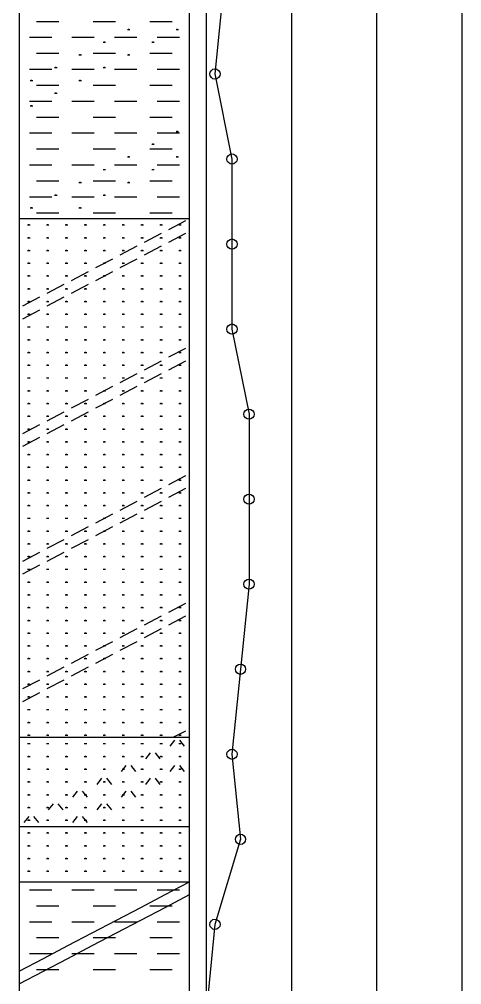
# Model space of a CAD drawing. Extents: x -39050 to 40050, y -28401 to 28401.
# Drawn here: x 28799 to 30879, y 6183 to 10724 of the extents above; entities that cross this region are included whole.
import ezdxf

# ---------------------------------------------------------------- set-up
doc = ezdxf.new("R2010")
doc.units = 0
doc.header["$LTSCALE"] = 0.2
doc.header["$MEASUREMENT"] = 0
doc.layers.add('LAYER0052', color=7, linetype='Continuous')

msp = doc.modelspace()

# ---------------------------------------------------------------- linework, layer by layer
at = {"layer": 'LAYER0052', "color": 4, "linetype": 'Continuous'}
for p, q in [((28799.4, 14986.4), (28799.4, -1585.6)), ((29599.4, -1585.6), (29599.4, 14986.4)), ((29679.4, -1585.6), (29679.4, 14986.4))]:
    msp.add_line(p, q, dxfattribs=at)
at = {"layer": 'LAYER0052', "color": 2, "linetype": 'Continuous'}
for p, q in [((30079.4, 14986.4), (30079.4, -1585.6)), ((30479.4, 14986.4), (30479.4, -1585.6)), ((30879.4, 14986.4), (30879.4, -1585.6))]:
    msp.add_line(p, q, dxfattribs=at)
at = {"layer": 'LAYER0052', "color": 6, "linetype": 'Continuous'}
for p, q in [((29759.4, 10866.4), (29719.4, 10466.4)), ((29719.4, 10466.4), (29799.4, 10066.4)), ((29799.4, 10066.4), (29799.4, 9666.4)), ((29799.4, 9666.4), (29799.4, 9266.4)), ((29799.4, 9266.4), (29879.4, 8866.4)), ((29879.4, 8866.4), (29879.4, 8466.4)), ((29879.4, 8466.4), (29879.4, 8066.4)), ((29879.4, 8066.4), (29839.4, 7666.4)), ((29839.4, 7666.4), (29799.4, 7266.4)), ((29799.4, 7266.4), (29839.4, 6866.4)), ((29839.4, 6866.4), (29719.4, 6466.4)), ((29719.4, 6466.4), (29679.4, 6066.4))]:
    msp.add_line(p, q, dxfattribs=at)
at = {"layer": 'LAYER0052', "color": 7, "linetype": 'Continuous'}
for p, q in [((28880.3, 10713.9), (28985.3, 10713.9)), ((29146.9, 10713.9), (29251.9, 10713.9)), ((29307.7, 10676.4), (29319.7, 10676.4)), ((29313.7, 10673.4), (29313.7, 10679.4)), ((29413.6, 10713.9), (29518.6, 10713.9)), ((29536.3, 10676.4), (29548.3, 10676.4)), ((29542.3, 10673.4), (29542.3, 10679.4)), ((28846.9, 10638.9), (28951.9, 10638.9)), ((29046.9, 10638.9), (29151.9, 10638.9)), ((29246.9, 10638.9), (29351.9, 10638.9)), ((29446.9, 10638.9), (29551.9, 10638.9)), ((29193.4, 10616.4), (29205.4, 10616.4)), ((29199.4, 10613.4), (29199.4, 10619.4)), ((29422, 10616.4), (29434, 10616.4)), ((29428, 10613.4), (29428, 10619.4)), ((28880.3, 10563.9), (28985.3, 10563.9)), ((29079.1, 10556.4), (29091.1, 10556.4)), ((29085.1, 10553.4), (29085.1, 10559.4)), ((29146.9, 10563.9), (29251.9, 10563.9)), ((29307.7, 10556.4), (29319.7, 10556.4)), ((29313.7, 10553.4), (29313.7, 10559.4)), ((29413.6, 10563.9), (29518.6, 10563.9)), ((28964.8, 10496.4), (28976.8, 10496.4)), ((28970.8, 10493.4), (28970.8, 10499.4)), ((29193.4, 10496.4), (29205.4, 10496.4)), ((29199.4, 10493.4), (29199.4, 10499.4)), ((28846.9, 10488.9), (28951.9, 10488.9)), ((29046.9, 10488.9), (29151.9, 10488.9)), ((29246.9, 10488.9), (29351.9, 10488.9)), ((29446.9, 10488.9), (29551.9, 10488.9)), ((28850.6, 10436.4), (28862.6, 10436.4)), ((28856.6, 10433.4), (28856.6, 10439.4)), ((28880.3, 10413.9), (28985.3, 10413.9)), ((29079.1, 10436.4), (29091.1, 10436.4)), ((29085.1, 10433.4), (29085.1, 10439.4)), ((29146.9, 10413.9), (29251.9, 10413.9)), ((29413.6, 10413.9), (29518.6, 10413.9)), ((28964.8, 10376.4), (28976.8, 10376.4)), ((28970.8, 10373.4), (28970.8, 10379.4)), ((28846.9, 10338.9), (28951.9, 10338.9)), ((28850.6, 10316.4), (28862.6, 10316.4)), ((28856.6, 10313.4), (28856.6, 10319.4)), ((29046.9, 10338.9), (29151.9, 10338.9)), ((29246.9, 10338.9), (29351.9, 10338.9)), ((29446.9, 10338.9), (29551.9, 10338.9)), ((28880.3, 10263.9), (28985.3, 10263.9)), ((29146.9, 10263.9), (29251.9, 10263.9)), ((29413.6, 10263.9), (29518.6, 10263.9)), ((28846.9, 10188.9), (28951.9, 10188.9)), ((29046.9, 10188.9), (29151.9, 10188.9)), ((29246.9, 10188.9), (29351.9, 10188.9)), ((29446.9, 10188.9), (29551.9, 10188.9)), ((29536.3, 10196.4), (29548.3, 10196.4)), ((29542.3, 10193.4), (29542.3, 10199.4)), ((29422, 10136.4), (29434, 10136.4)), ((29428, 10133.4), (29428, 10139.4)), ((28880.3, 10113.9), (28985.3, 10113.9)), ((29146.9, 10113.9), (29251.9, 10113.9)), ((29413.6, 10113.9), (29518.6, 10113.9)), ((28846.9, 10038.9), (28951.9, 10038.9)), ((29046.9, 10038.9), (29151.9, 10038.9)), ((29246.9, 10038.9), (29351.9, 10038.9)), ((29307.7, 10076.4), (29319.7, 10076.4)), ((29313.7, 10073.4), (29313.7, 10079.4)), ((29446.9, 10038.9), (29551.9, 10038.9)), ((29536.3, 10076.4), (29548.3, 10076.4)), ((29542.3, 10073.4), (29542.3, 10079.4)), ((29193.4, 10016.4), (29205.4, 10016.4)), ((29199.4, 10013.4), (29199.4, 10019.4)), ((29422, 10016.4), (29434, 10016.4)), ((29428, 10013.4), (29428, 10019.4)), ((28880.3, 9963.9), (28985.3, 9963.9)), ((29079.1, 9956.4), (29091.1, 9956.4)), ((29085.1, 9953.4), (29085.1, 9959.4)), ((29146.9, 9963.9), (29251.9, 9963.9)), ((29307.7, 9956.4), (29319.7, 9956.4)), ((29313.7, 9953.4), (29313.7, 9959.4)), ((29413.6, 9963.9), (29518.6, 9963.9)), ((28846.9, 9888.9), (28951.9, 9888.9)), ((28964.8, 9896.4), (28976.8, 9896.4)), ((28970.8, 9893.4), (28970.8, 9899.4)), ((29046.9, 9888.9), (29151.9, 9888.9)), ((29193.4, 9896.4), (29205.4, 9896.4)), ((29199.4, 9893.4), (29199.4, 9899.4)), ((29246.9, 9888.9), (29351.9, 9888.9)), ((29446.9, 9888.9), (29551.9, 9888.9)), ((28850.6, 9836.4), (28862.6, 9836.4)), ((28856.6, 9833.4), (28856.6, 9839.4)), ((28880.3, 9813.9), (28985.3, 9813.9)), ((29079.1, 9836.4), (29091.1, 9836.4)), ((29085.1, 9833.4), (29085.1, 9839.4)), ((29146.9, 9813.9), (29251.9, 9813.9)), ((29413.6, 9813.9), (29518.6, 9813.9)), ((28799.4, 9786.4), (29599.4, 9786.4)), ((29502.3, 9735.4), (29582.3, 9777.4)), ((28837.9, 9756.4), (28849.9, 9756.4)), ((28843.9, 9753.4), (28843.9, 9759.4)), ((28926.8, 9756.4), (28938.8, 9756.4)), ((28932.8, 9753.4), (28932.8, 9759.4)), ((29015.6, 9756.4), (29027.6, 9756.4)), ((29021.6, 9753.4), (29021.6, 9759.4)), ((29104.5, 9756.4), (29116.5, 9756.4)), ((29110.5, 9753.4), (29110.5, 9759.4)), ((29193.4, 9756.4), (29205.4, 9756.4)), ((29199.4, 9753.4), (29199.4, 9759.4)), ((29282.3, 9756.4), (29294.3, 9756.4)), ((29288.3, 9753.4), (29288.3, 9759.4)), ((29371.2, 9756.4), (29383.2, 9756.4)), ((29377.2, 9753.4), (29377.2, 9759.4)), ((29460.1, 9756.4), (29472.1, 9756.4)), ((29466.1, 9753.4), (29466.1, 9759.4)), ((29549, 9756.4), (29561, 9756.4)), ((29555, 9753.4), (29555, 9759.4)), ((28837.9, 9696.4), (28849.9, 9696.4)), ((28843.9, 9693.4), (28843.9, 9699.4)), ((28926.8, 9696.4), (28938.8, 9696.4)), ((28932.8, 9693.4), (28932.8, 9699.4)), ((29015.6, 9696.4), (29027.6, 9696.4)), ((29021.6, 9693.4), (29021.6, 9699.4)), ((29104.5, 9696.4), (29116.5, 9696.4)), ((29110.5, 9693.4), (29110.5, 9699.4)), ((29193.4, 9696.4), (29205.4, 9696.4)), ((29199.4, 9693.4), (29199.4, 9699.4)), ((29282.3, 9696.4), (29294.3, 9696.4)), ((29288.3, 9693.4), (29288.3, 9699.4)), ((29371.2, 9696.4), (29383.2, 9696.4)), ((29377.2, 9693.4), (29377.2, 9699.4)), ((29388, 9675.4), (29468, 9717.4)), ((29460.1, 9696.4), (29472.1, 9696.4)), ((29466.1, 9693.4), (29466.1, 9699.4)), ((29502.3, 9675.4), (29582.3, 9717.4)), ((29549, 9696.4), (29561, 9696.4)), ((29555, 9693.4), (29555, 9699.4)), ((28837.9, 9636.4), (28849.9, 9636.4)), ((28843.9, 9633.4), (28843.9, 9639.4)), ((28926.8, 9636.4), (28938.8, 9636.4)), ((28932.8, 9633.4), (28932.8, 9639.4)), ((29015.6, 9636.4), (29027.6, 9636.4)), ((29021.6, 9633.4), (29021.6, 9639.4)), ((29104.5, 9636.4), (29116.5, 9636.4)), ((29110.5, 9633.4), (29110.5, 9639.4)), ((29193.4, 9636.4), (29205.4, 9636.4)), ((29199.4, 9633.4), (29199.4, 9639.4)), ((29273.7, 9615.4), (29353.7, 9657.4)), ((29282.3, 9636.4), (29294.3, 9636.4)), ((29288.3, 9633.4), (29288.3, 9639.4)), ((29371.2, 9636.4), (29383.2, 9636.4)), ((29377.2, 9633.4), (29377.2, 9639.4)), ((29388, 9615.4), (29468, 9657.4)), ((29460.1, 9636.4), (29472.1, 9636.4)), ((29466.1, 9633.4), (29466.1, 9639.4)), ((29549, 9636.4), (29561, 9636.4)), ((29555, 9633.4), (29555, 9639.4)), ((29159.4, 9555.4), (29239.4, 9597.4)), ((29273.7, 9555.4), (29353.7, 9597.4)), ((28837.9, 9576.4), (28849.9, 9576.4)), ((28843.9, 9573.4), (28843.9, 9579.4)), ((28926.8, 9576.4), (28938.8, 9576.4)), ((28932.8, 9573.4), (28932.8, 9579.4)), ((29015.6, 9576.4), (29027.6, 9576.4)), ((29021.6, 9573.4), (29021.6, 9579.4)), ((29045.1, 9495.4), (29125.1, 9537.4)), ((29104.5, 9576.4), (29116.5, 9576.4)), ((29110.5, 9573.4), (29110.5, 9579.4)), ((29159.4, 9495.4), (29239.4, 9537.4)), ((29193.4, 9576.4), (29205.4, 9576.4)), ((29199.4, 9573.4), (29199.4, 9579.4)), ((29282.3, 9576.4), (29294.3, 9576.4)), ((29288.3, 9573.4), (29288.3, 9579.4)), ((29371.2, 9576.4), (29383.2, 9576.4)), ((29377.2, 9573.4), (29377.2, 9579.4)), ((29460.1, 9576.4), (29472.1, 9576.4)), ((29466.1, 9573.4), (29466.1, 9579.4)), ((29549, 9576.4), (29561, 9576.4)), ((29555, 9573.4), (29555, 9579.4)), ((28837.9, 9516.4), (28849.9, 9516.4)), ((28843.9, 9513.4), (28843.9, 9519.4)), ((28926.8, 9516.4), (28938.8, 9516.4)), ((28932.8, 9513.4), (28932.8, 9519.4)), ((29015.6, 9516.4), (29027.6, 9516.4)), ((29021.6, 9513.4), (29021.6, 9519.4)), ((29104.5, 9516.4), (29116.5, 9516.4)), ((29110.5, 9513.4), (29110.5, 9519.4)), ((29193.4, 9516.4), (29205.4, 9516.4)), ((29199.4, 9513.4), (29199.4, 9519.4)), ((29282.3, 9516.4), (29294.3, 9516.4)), ((29288.3, 9513.4), (29288.3, 9519.4)), ((29371.2, 9516.4), (29383.2, 9516.4)), ((29377.2, 9513.4), (29377.2, 9519.4)), ((29460.1, 9516.4), (29472.1, 9516.4)), ((29466.1, 9513.4), (29466.1, 9519.4)), ((29549, 9516.4), (29561, 9516.4)), ((29555, 9513.4), (29555, 9519.4)), ((28837.9, 9456.4), (28849.9, 9456.4)), ((28843.9, 9453.4), (28843.9, 9459.4)), ((28926.8, 9456.4), (28938.8, 9456.4)), ((28930.8, 9435.4), (29010.8, 9477.4)), ((28932.8, 9453.4), (28932.8, 9459.4)), ((29015.6, 9456.4), (29027.6, 9456.4)), ((29021.6, 9453.4), (29021.6, 9459.4)), ((29045.1, 9435.4), (29125.1, 9477.4)), ((29104.5, 9456.4), (29116.5, 9456.4)), ((29110.5, 9453.4), (29110.5, 9459.4)), ((29193.4, 9456.4), (29205.4, 9456.4)), ((29199.4, 9453.4), (29199.4, 9459.4)), ((29282.3, 9456.4), (29294.3, 9456.4)), ((29288.3, 9453.4), (29288.3, 9459.4)), ((29371.2, 9456.4), (29383.2, 9456.4)), ((29377.2, 9453.4), (29377.2, 9459.4)), ((29460.1, 9456.4), (29472.1, 9456.4)), ((29466.1, 9453.4), (29466.1, 9459.4)), ((29549, 9456.4), (29561, 9456.4)), ((29555, 9453.4), (29555, 9459.4)), ((28816.6, 9375.4), (28896.6, 9417.4)), ((28930.8, 9375.4), (29010.8, 9417.4)), ((28816.6, 9315.4), (28896.6, 9357.4)), ((28837.9, 9396.4), (28849.9, 9396.4)), ((28843.9, 9393.4), (28843.9, 9399.4)), ((28926.8, 9396.4), (28938.8, 9396.4)), ((28932.8, 9393.4), (28932.8, 9399.4)), ((29015.6, 9396.4), (29027.6, 9396.4)), ((29021.6, 9393.4), (29021.6, 9399.4)), ((29104.5, 9396.4), (29116.5, 9396.4)), ((29110.5, 9393.4), (29110.5, 9399.4)), ((29193.4, 9396.4), (29205.4, 9396.4)), ((29199.4, 9393.4), (29199.4, 9399.4)), ((29282.3, 9396.4), (29294.3, 9396.4)), ((29288.3, 9393.4), (29288.3, 9399.4)), ((29371.2, 9396.4), (29383.2, 9396.4)), ((29377.2, 9393.4), (29377.2, 9399.4)), ((29460.1, 9396.4), (29472.1, 9396.4)), ((29466.1, 9393.4), (29466.1, 9399.4)), ((29549, 9396.4), (29561, 9396.4)), ((29555, 9393.4), (29555, 9399.4)), ((28837.9, 9336.4), (28849.9, 9336.4)), ((28843.9, 9333.4), (28843.9, 9339.4)), ((28926.8, 9336.4), (28938.8, 9336.4)), ((28932.8, 9333.4), (28932.8, 9339.4)), ((29015.6, 9336.4), (29027.6, 9336.4)), ((29021.6, 9333.4), (29021.6, 9339.4)), ((29104.5, 9336.4), (29116.5, 9336.4)), ((29110.5, 9333.4), (29110.5, 9339.4)), ((29193.4, 9336.4), (29205.4, 9336.4)), ((29199.4, 9333.4), (29199.4, 9339.4)), ((29282.3, 9336.4), (29294.3, 9336.4)), ((29288.3, 9333.4), (29288.3, 9339.4)), ((29371.2, 9336.4), (29383.2, 9336.4)), ((29377.2, 9333.4), (29377.2, 9339.4)), ((29460.1, 9336.4), (29472.1, 9336.4)), ((29466.1, 9333.4), (29466.1, 9339.4)), ((29549, 9336.4), (29561, 9336.4)), ((29555, 9333.4), (29555, 9339.4)), ((28837.9, 9276.4), (28849.9, 9276.4)), ((28843.9, 9273.4), (28843.9, 9279.4)), ((28926.8, 9276.4), (28938.8, 9276.4)), ((28932.8, 9273.4), (28932.8, 9279.4)), ((29015.6, 9276.4), (29027.6, 9276.4)), ((29021.6, 9273.4), (29021.6, 9279.4)), ((29104.5, 9276.4), (29116.5, 9276.4)), ((29110.5, 9273.4), (29110.5, 9279.4)), ((29193.4, 9276.4), (29205.4, 9276.4)), ((29199.4, 9273.4), (29199.4, 9279.4)), ((29282.3, 9276.4), (29294.3, 9276.4)), ((29288.3, 9273.4), (29288.3, 9279.4)), ((29371.2, 9276.4), (29383.2, 9276.4)), ((29377.2, 9273.4), (29377.2, 9279.4)), ((29460.1, 9276.4), (29472.1, 9276.4)), ((29466.1, 9273.4), (29466.1, 9279.4)), ((29549, 9276.4), (29561, 9276.4)), ((29555, 9273.4), (29555, 9279.4)), ((28843.9, 9213.4), (28843.9, 9219.4)), ((28932.8, 9213.4), (28932.8, 9219.4)), ((29021.6, 9213.4), (29021.6, 9219.4)), ((29110.5, 9213.4), (29110.5, 9219.4)), ((29199.4, 9213.4), (29199.4, 9219.4)), ((29288.3, 9213.4), (29288.3, 9219.4)), ((29377.2, 9213.4), (29377.2, 9219.4)), ((29466.1, 9213.4), (29466.1, 9219.4)), ((29555, 9213.4), (29555, 9219.4)), ((28837.9, 9216.4), (28849.9, 9216.4)), ((28926.8, 9216.4), (28938.8, 9216.4)), ((29015.6, 9216.4), (29027.6, 9216.4)), ((29104.5, 9216.4), (29116.5, 9216.4)), ((29193.4, 9216.4), (29205.4, 9216.4)), ((29282.3, 9216.4), (29294.3, 9216.4)), ((29371.2, 9216.4), (29383.2, 9216.4)), ((29460.1, 9216.4), (29472.1, 9216.4)), ((29502.3, 9135.4), (29582.3, 9177.4)), ((29549, 9216.4), (29561, 9216.4)), ((28837.9, 9156.4), (28849.9, 9156.4)), ((28843.9, 9153.4), (28843.9, 9159.4)), ((28926.8, 9156.4), (28938.8, 9156.4)), ((28932.8, 9153.4), (28932.8, 9159.4)), ((29015.6, 9156.4), (29027.6, 9156.4)), ((29021.6, 9153.4), (29021.6, 9159.4)), ((29104.5, 9156.4), (29116.5, 9156.4)), ((29110.5, 9153.4), (29110.5, 9159.4)), ((29193.4, 9156.4), (29205.4, 9156.4)), ((29199.4, 9153.4), (29199.4, 9159.4)), ((29282.3, 9156.4), (29294.3, 9156.4)), ((29288.3, 9153.4), (29288.3, 9159.4)), ((29371.2, 9156.4), (29383.2, 9156.4)), ((29377.2, 9153.4), (29377.2, 9159.4)), ((29460.1, 9156.4), (29472.1, 9156.4)), ((29466.1, 9153.4), (29466.1, 9159.4)), ((29549, 9156.4), (29561, 9156.4)), ((29555, 9153.4), (29555, 9159.4)), ((28837.9, 9096.4), (28849.9, 9096.4)), ((28843.9, 9093.4), (28843.9, 9099.4)), ((28926.8, 9096.4), (28938.8, 9096.4)), ((28932.8, 9093.4), (28932.8, 9099.4)), ((29015.6, 9096.4), (29027.6, 9096.4)), ((29021.6, 9093.4), (29021.6, 9099.4)), ((29104.5, 9096.4), (29116.5, 9096.4)), ((29110.5, 9093.4), (29110.5, 9099.4)), ((29193.4, 9096.4), (29205.4, 9096.4)), ((29199.4, 9093.4), (29199.4, 9099.4)), ((29282.3, 9096.4), (29294.3, 9096.4)), ((29288.3, 9093.4), (29288.3, 9099.4)), ((29371.2, 9096.4), (29383.2, 9096.4)), ((29377.2, 9093.4), (29377.2, 9099.4)), ((29388, 9075.4), (29468, 9117.4)), ((29460.1, 9096.4), (29472.1, 9096.4)), ((29466.1, 9093.4), (29466.1, 9099.4)), ((29502.3, 9075.4), (29582.3, 9117.4)), ((29549, 9096.4), (29561, 9096.4)), ((29555, 9093.4), (29555, 9099.4)), ((28843.9, 9033.4), (28843.9, 9039.4)), ((28932.8, 9033.4), (28932.8, 9039.4)), ((29021.6, 9033.4), (29021.6, 9039.4)), ((29110.5, 9033.4), (29110.5, 9039.4)), ((29199.4, 9033.4), (29199.4, 9039.4)), ((29273.7, 9015.4), (29353.7, 9057.4)), ((29288.3, 9033.4), (29288.3, 9039.4)), ((29377.2, 9033.4), (29377.2, 9039.4)), ((29388, 9015.4), (29468, 9057.4)), ((29466.1, 9033.4), (29466.1, 9039.4)), ((29555, 9033.4), (29555, 9039.4)), ((28837.9, 9036.4), (28849.9, 9036.4)), ((28926.8, 9036.4), (28938.8, 9036.4)), ((29015.6, 9036.4), (29027.6, 9036.4)), ((29104.5, 9036.4), (29116.5, 9036.4)), ((29159.4, 8955.4), (29239.4, 8997.4)), ((29193.4, 9036.4), (29205.4, 9036.4)), ((29273.7, 8955.4), (29353.7, 8997.4)), ((29282.3, 9036.4), (29294.3, 9036.4)), ((29371.2, 9036.4), (29383.2, 9036.4)), ((29460.1, 9036.4), (29472.1, 9036.4)), ((29549, 9036.4), (29561, 9036.4)), ((28837.9, 8976.4), (28849.9, 8976.4)), ((28843.9, 8973.4), (28843.9, 8979.4)), ((28926.8, 8976.4), (28938.8, 8976.4)), ((28932.8, 8973.4), (28932.8, 8979.4)), ((29015.6, 8976.4), (29027.6, 8976.4)), ((29021.6, 8973.4), (29021.6, 8979.4)), ((29104.5, 8976.4), (29116.5, 8976.4)), ((29110.5, 8973.4), (29110.5, 8979.4)), ((29193.4, 8976.4), (29205.4, 8976.4)), ((29199.4, 8973.4), (29199.4, 8979.4)), ((29282.3, 8976.4), (29294.3, 8976.4)), ((29288.3, 8973.4), (29288.3, 8979.4)), ((29371.2, 8976.4), (29383.2, 8976.4)), ((29377.2, 8973.4), (29377.2, 8979.4)), ((29460.1, 8976.4), (29472.1, 8976.4)), ((29466.1, 8973.4), (29466.1, 8979.4)), ((29549, 8976.4), (29561, 8976.4)), ((29555, 8973.4), (29555, 8979.4)), ((28837.9, 8916.4), (28849.9, 8916.4)), ((28843.9, 8913.4), (28843.9, 8919.4)), ((28926.8, 8916.4), (28938.8, 8916.4)), ((28932.8, 8913.4), (28932.8, 8919.4)), ((29015.6, 8916.4), (29027.6, 8916.4)), ((29021.6, 8913.4), (29021.6, 8919.4)), ((29045.1, 8895.4), (29125.1, 8937.4)), ((29104.5, 8916.4), (29116.5, 8916.4)), ((29110.5, 8913.4), (29110.5, 8919.4)), ((29159.4, 8895.4), (29239.4, 8937.4)), ((29193.4, 8916.4), (29205.4, 8916.4)), ((29199.4, 8913.4), (29199.4, 8919.4)), ((29282.3, 8916.4), (29294.3, 8916.4)), ((29288.3, 8913.4), (29288.3, 8919.4)), ((29371.2, 8916.4), (29383.2, 8916.4)), ((29377.2, 8913.4), (29377.2, 8919.4)), ((29460.1, 8916.4), (29472.1, 8916.4)), ((29466.1, 8913.4), (29466.1, 8919.4)), ((29549, 8916.4), (29561, 8916.4)), ((29555, 8913.4), (29555, 8919.4)), ((28837.9, 8856.4), (28849.9, 8856.4)), ((28843.9, 8853.4), (28843.9, 8859.4)), ((28926.8, 8856.4), (28938.8, 8856.4)), ((28930.8, 8835.4), (29010.8, 8877.4)), ((28932.8, 8853.4), (28932.8, 8859.4)), ((29015.6, 8856.4), (29027.6, 8856.4)), ((29021.6, 8853.4), (29021.6, 8859.4)), ((29045.1, 8835.4), (29125.1, 8877.4)), ((29104.5, 8856.4), (29116.5, 8856.4)), ((29110.5, 8853.4), (29110.5, 8859.4)), ((29193.4, 8856.4), (29205.4, 8856.4)), ((29199.4, 8853.4), (29199.4, 8859.4)), ((29282.3, 8856.4), (29294.3, 8856.4)), ((29288.3, 8853.4), (29288.3, 8859.4)), ((29371.2, 8856.4), (29383.2, 8856.4)), ((29377.2, 8853.4), (29377.2, 8859.4)), ((29460.1, 8856.4), (29472.1, 8856.4)), ((29466.1, 8853.4), (29466.1, 8859.4)), ((29549, 8856.4), (29561, 8856.4)), ((29555, 8853.4), (29555, 8859.4)), ((28816.6, 8775.4), (28896.6, 8817.4)), ((28930.8, 8775.4), (29010.8, 8817.4)), ((28837.9, 8796.4), (28849.9, 8796.4)), ((28843.9, 8793.4), (28843.9, 8799.4)), ((28926.8, 8796.4), (28938.8, 8796.4)), ((28932.8, 8793.4), (28932.8, 8799.4)), ((29015.6, 8796.4), (29027.6, 8796.4)), ((29021.6, 8793.4), (29021.6, 8799.4)), ((29104.5, 8796.4), (29116.5, 8796.4)), ((29110.5, 8793.4), (29110.5, 8799.4)), ((29193.4, 8796.4), (29205.4, 8796.4)), ((29199.4, 8793.4), (29199.4, 8799.4)), ((29282.3, 8796.4), (29294.3, 8796.4)), ((29288.3, 8793.4), (29288.3, 8799.4)), ((29371.2, 8796.4), (29383.2, 8796.4)), ((29377.2, 8793.4), (29377.2, 8799.4)), ((29460.1, 8796.4), (29472.1, 8796.4)), ((29466.1, 8793.4), (29466.1, 8799.4)), ((29549, 8796.4), (29561, 8796.4)), ((29555, 8793.4), (29555, 8799.4)), ((28816.6, 8715.4), (28896.6, 8757.4)), ((28837.9, 8736.4), (28849.9, 8736.4)), ((28843.9, 8733.4), (28843.9, 8739.4)), ((28926.8, 8736.4), (28938.8, 8736.4)), ((28932.8, 8733.4), (28932.8, 8739.4)), ((29015.6, 8736.4), (29027.6, 8736.4)), ((29021.6, 8733.4), (29021.6, 8739.4)), ((29104.5, 8736.4), (29116.5, 8736.4)), ((29110.5, 8733.4), (29110.5, 8739.4)), ((29193.4, 8736.4), (29205.4, 8736.4)), ((29199.4, 8733.4), (29199.4, 8739.4)), ((29282.3, 8736.4), (29294.3, 8736.4)), ((29288.3, 8733.4), (29288.3, 8739.4)), ((29371.2, 8736.4), (29383.2, 8736.4)), ((29377.2, 8733.4), (29377.2, 8739.4)), ((29460.1, 8736.4), (29472.1, 8736.4)), ((29466.1, 8733.4), (29466.1, 8739.4)), ((29549, 8736.4), (29561, 8736.4)), ((29555, 8733.4), (29555, 8739.4)), ((28837.9, 8676.4), (28849.9, 8676.4)), ((28843.9, 8673.4), (28843.9, 8679.4)), ((28926.8, 8676.4), (28938.8, 8676.4)), ((28932.8, 8673.4), (28932.8, 8679.4)), ((29015.6, 8676.4), (29027.6, 8676.4)), ((29021.6, 8673.4), (29021.6, 8679.4)), ((29104.5, 8676.4), (29116.5, 8676.4)), ((29110.5, 8673.4), (29110.5, 8679.4)), ((29193.4, 8676.4), (29205.4, 8676.4)), ((29199.4, 8673.4), (29199.4, 8679.4)), ((29282.3, 8676.4), (29294.3, 8676.4)), ((29288.3, 8673.4), (29288.3, 8679.4)), ((29371.2, 8676.4), (29383.2, 8676.4)), ((29377.2, 8673.4), (29377.2, 8679.4)), ((29460.1, 8676.4), (29472.1, 8676.4)), ((29466.1, 8673.4), (29466.1, 8679.4)), ((29549, 8676.4), (29561, 8676.4)), ((29555, 8673.4), (29555, 8679.4)), ((28837.9, 8616.4), (28849.9, 8616.4)), ((28843.9, 8613.4), (28843.9, 8619.4)), ((28926.8, 8616.4), (28938.8, 8616.4)), ((28932.8, 8613.4), (28932.8, 8619.4)), ((29015.6, 8616.4), (29027.6, 8616.4)), ((29021.6, 8613.4), (29021.6, 8619.4)), ((29104.5, 8616.4), (29116.5, 8616.4)), ((29110.5, 8613.4), (29110.5, 8619.4)), ((29193.4, 8616.4), (29205.4, 8616.4)), ((29199.4, 8613.4), (29199.4, 8619.4)), ((29282.3, 8616.4), (29294.3, 8616.4)), ((29288.3, 8613.4), (29288.3, 8619.4)), ((29371.2, 8616.4), (29383.2, 8616.4)), ((29377.2, 8613.4), (29377.2, 8619.4)), ((29460.1, 8616.4), (29472.1, 8616.4)), ((29466.1, 8613.4), (29466.1, 8619.4)), ((29549, 8616.4), (29561, 8616.4)), ((29555, 8613.4), (29555, 8619.4)), ((28837.9, 8556.4), (28849.9, 8556.4)), ((28843.9, 8553.4), (28843.9, 8559.4)), ((28926.8, 8556.4), (28938.8, 8556.4)), ((28932.8, 8553.4), (28932.8, 8559.4)), ((29015.6, 8556.4), (29027.6, 8556.4)), ((29021.6, 8553.4), (29021.6, 8559.4)), ((29104.5, 8556.4), (29116.5, 8556.4)), ((29110.5, 8553.4), (29110.5, 8559.4)), ((29193.4, 8556.4), (29205.4, 8556.4)), ((29199.4, 8553.4), (29199.4, 8559.4)), ((29282.3, 8556.4), (29294.3, 8556.4)), ((29288.3, 8553.4), (29288.3, 8559.4)), ((29371.2, 8556.4), (29383.2, 8556.4)), ((29377.2, 8553.4), (29377.2, 8559.4)), ((29460.1, 8556.4), (29472.1, 8556.4)), ((29466.1, 8553.4), (29466.1, 8559.4)), ((29502.3, 8535.4), (29582.3, 8577.4)), ((29549, 8556.4), (29561, 8556.4)), ((29555, 8553.4), (29555, 8559.4)), ((28837.9, 8496.4), (28849.9, 8496.4)), ((28843.9, 8493.4), (28843.9, 8499.4)), ((28926.8, 8496.4), (28938.8, 8496.4)), ((28932.8, 8493.4), (28932.8, 8499.4)), ((29015.6, 8496.4), (29027.6, 8496.4)), ((29021.6, 8493.4), (29021.6, 8499.4)), ((29104.5, 8496.4), (29116.5, 8496.4)), ((29110.5, 8493.4), (29110.5, 8499.4)), ((29193.4, 8496.4), (29205.4, 8496.4)), ((29199.4, 8493.4), (29199.4, 8499.4)), ((29282.3, 8496.4), (29294.3, 8496.4)), ((29288.3, 8493.4), (29288.3, 8499.4)), ((29371.2, 8496.4), (29383.2, 8496.4)), ((29377.2, 8493.4), (29377.2, 8499.4)), ((29388, 8475.4), (29468, 8517.4)), ((29460.1, 8496.4), (29472.1, 8496.4)), ((29466.1, 8493.4), (29466.1, 8499.4)), ((29502.3, 8475.4), (29582.3, 8517.4)), ((29549, 8496.4), (29561, 8496.4)), ((29555, 8493.4), (29555, 8499.4)), ((29273.7, 8415.4), (29353.7, 8457.4)), ((29388, 8415.4), (29468, 8457.4)), ((28837.9, 8436.4), (28849.9, 8436.4)), ((28843.9, 8433.4), (28843.9, 8439.4)), ((28926.8, 8436.4), (28938.8, 8436.4)), ((28932.8, 8433.4), (28932.8, 8439.4)), ((29015.6, 8436.4), (29027.6, 8436.4)), ((29021.6, 8433.4), (29021.6, 8439.4)), ((29104.5, 8436.4), (29116.5, 8436.4)), ((29110.5, 8433.4), (29110.5, 8439.4)), ((29193.4, 8436.4), (29205.4, 8436.4)), ((29199.4, 8433.4), (29199.4, 8439.4)), ((29282.3, 8436.4), (29294.3, 8436.4)), ((29288.3, 8433.4), (29288.3, 8439.4)), ((29371.2, 8436.4), (29383.2, 8436.4)), ((29377.2, 8433.4), (29377.2, 8439.4)), ((29460.1, 8436.4), (29472.1, 8436.4)), ((29466.1, 8433.4), (29466.1, 8439.4)), ((29549, 8436.4), (29561, 8436.4)), ((29555, 8433.4), (29555, 8439.4)), ((28837.9, 8376.4), (28849.9, 8376.4)), ((28843.9, 8373.4), (28843.9, 8379.4)), ((28926.8, 8376.4), (28938.8, 8376.4)), ((28932.8, 8373.4), (28932.8, 8379.4)), ((29015.6, 8376.4), (29027.6, 8376.4)), ((29021.6, 8373.4), (29021.6, 8379.4)), ((29104.5, 8376.4), (29116.5, 8376.4)), ((29110.5, 8373.4), (29110.5, 8379.4)), ((29159.4, 8355.4), (29239.4, 8397.4)), ((29193.4, 8376.4), (29205.4, 8376.4)), ((29199.4, 8373.4), (29199.4, 8379.4)), ((29273.7, 8355.4), (29353.7, 8397.4)), ((29282.3, 8376.4), (29294.3, 8376.4)), ((29288.3, 8373.4), (29288.3, 8379.4)), ((29371.2, 8376.4), (29383.2, 8376.4)), ((29377.2, 8373.4), (29377.2, 8379.4)), ((29460.1, 8376.4), (29472.1, 8376.4)), ((29466.1, 8373.4), (29466.1, 8379.4)), ((29549, 8376.4), (29561, 8376.4)), ((29555, 8373.4), (29555, 8379.4)), ((28837.9, 8316.4), (28849.9, 8316.4)), ((28843.9, 8313.4), (28843.9, 8319.4)), ((28926.8, 8316.4), (28938.8, 8316.4)), ((28932.8, 8313.4), (28932.8, 8319.4)), ((29015.6, 8316.4), (29027.6, 8316.4)), ((29021.6, 8313.4), (29021.6, 8319.4)), ((29045.1, 8295.4), (29125.1, 8337.4)), ((29104.5, 8316.4), (29116.5, 8316.4)), ((29110.5, 8313.4), (29110.5, 8319.4)), ((29159.4, 8295.4), (29239.4, 8337.4)), ((29193.4, 8316.4), (29205.4, 8316.4)), ((29199.4, 8313.4), (29199.4, 8319.4)), ((29282.3, 8316.4), (29294.3, 8316.4)), ((29288.3, 8313.4), (29288.3, 8319.4)), ((29371.2, 8316.4), (29383.2, 8316.4)), ((29377.2, 8313.4), (29377.2, 8319.4)), ((29460.1, 8316.4), (29472.1, 8316.4)), ((29466.1, 8313.4), (29466.1, 8319.4)), ((29549, 8316.4), (29561, 8316.4)), ((29555, 8313.4), (29555, 8319.4)), ((28930.8, 8235.4), (29010.8, 8277.4)), ((29045.1, 8235.4), (29125.1, 8277.4)), ((28837.9, 8256.4), (28849.9, 8256.4)), ((28843.9, 8253.4), (28843.9, 8259.4)), ((28926.8, 8256.4), (28938.8, 8256.4)), ((28932.8, 8253.4), (28932.8, 8259.4)), ((29015.6, 8256.4), (29027.6, 8256.4)), ((29021.6, 8253.4), (29021.6, 8259.4)), ((29104.5, 8256.4), (29116.5, 8256.4)), ((29110.5, 8253.4), (29110.5, 8259.4)), ((29193.4, 8256.4), (29205.4, 8256.4)), ((29199.4, 8253.4), (29199.4, 8259.4)), ((29282.3, 8256.4), (29294.3, 8256.4)), ((29288.3, 8253.4), (29288.3, 8259.4)), ((29371.2, 8256.4), (29383.2, 8256.4)), ((29377.2, 8253.4), (29377.2, 8259.4)), ((29460.1, 8256.4), (29472.1, 8256.4)), ((29466.1, 8253.4), (29466.1, 8259.4)), ((29549, 8256.4), (29561, 8256.4)), ((29555, 8253.4), (29555, 8259.4)), ((28816.6, 8175.4), (28896.6, 8217.4)), ((28837.9, 8196.4), (28849.9, 8196.4)), ((28843.9, 8193.4), (28843.9, 8199.4)), ((28926.8, 8196.4), (28938.8, 8196.4)), ((28930.8, 8175.4), (29010.8, 8217.4)), ((28932.8, 8193.4), (28932.8, 8199.4)), ((29015.6, 8196.4), (29027.6, 8196.4)), ((29021.6, 8193.4), (29021.6, 8199.4)), ((29104.5, 8196.4), (29116.5, 8196.4)), ((29110.5, 8193.4), (29110.5, 8199.4)), ((29193.4, 8196.4), (29205.4, 8196.4)), ((29199.4, 8193.4), (29199.4, 8199.4)), ((29282.3, 8196.4), (29294.3, 8196.4)), ((29288.3, 8193.4), (29288.3, 8199.4)), ((29371.2, 8196.4), (29383.2, 8196.4)), ((29377.2, 8193.4), (29377.2, 8199.4)), ((29460.1, 8196.4), (29472.1, 8196.4)), ((29466.1, 8193.4), (29466.1, 8199.4)), ((29549, 8196.4), (29561, 8196.4)), ((29555, 8193.4), (29555, 8199.4)), ((28816.6, 8115.4), (28896.6, 8157.4)), ((28837.9, 8136.4), (28849.9, 8136.4)), ((28843.9, 8133.4), (28843.9, 8139.4)), ((28926.8, 8136.4), (28938.8, 8136.4)), ((28932.8, 8133.4), (28932.8, 8139.4)), ((29015.6, 8136.4), (29027.6, 8136.4)), ((29021.6, 8133.4), (29021.6, 8139.4)), ((29104.5, 8136.4), (29116.5, 8136.4)), ((29110.5, 8133.4), (29110.5, 8139.4)), ((29193.4, 8136.4), (29205.4, 8136.4)), ((29199.4, 8133.4), (29199.4, 8139.4)), ((29282.3, 8136.4), (29294.3, 8136.4)), ((29288.3, 8133.4), (29288.3, 8139.4)), ((29371.2, 8136.4), (29383.2, 8136.4)), ((29377.2, 8133.4), (29377.2, 8139.4)), ((29460.1, 8136.4), (29472.1, 8136.4)), ((29466.1, 8133.4), (29466.1, 8139.4)), ((29549, 8136.4), (29561, 8136.4)), ((29555, 8133.4), (29555, 8139.4)), ((28837.9, 8076.4), (28849.9, 8076.4)), ((28843.9, 8073.4), (28843.9, 8079.4)), ((28926.8, 8076.4), (28938.8, 8076.4)), ((28932.8, 8073.4), (28932.8, 8079.4)), ((29015.6, 8076.4), (29027.6, 8076.4)), ((29021.6, 8073.4), (29021.6, 8079.4)), ((29104.5, 8076.4), (29116.5, 8076.4)), ((29110.5, 8073.4), (29110.5, 8079.4)), ((29193.4, 8076.4), (29205.4, 8076.4)), ((29199.4, 8073.4), (29199.4, 8079.4)), ((29282.3, 8076.4), (29294.3, 8076.4)), ((29288.3, 8073.4), (29288.3, 8079.4)), ((29371.2, 8076.4), (29383.2, 8076.4)), ((29377.2, 8073.4), (29377.2, 8079.4)), ((29460.1, 8076.4), (29472.1, 8076.4)), ((29466.1, 8073.4), (29466.1, 8079.4)), ((29549, 8076.4), (29561, 8076.4)), ((29555, 8073.4), (29555, 8079.4)), ((28837.9, 8016.4), (28849.9, 8016.4)), ((28843.9, 8013.4), (28843.9, 8019.4)), ((28926.8, 8016.4), (28938.8, 8016.4)), ((28932.8, 8013.4), (28932.8, 8019.4)), ((29015.6, 8016.4), (29027.6, 8016.4)), ((29021.6, 8013.4), (29021.6, 8019.4)), ((29104.5, 8016.4), (29116.5, 8016.4)), ((29110.5, 8013.4), (29110.5, 8019.4)), ((29193.4, 8016.4), (29205.4, 8016.4)), ((29199.4, 8013.4), (29199.4, 8019.4)), ((29282.3, 8016.4), (29294.3, 8016.4)), ((29288.3, 8013.4), (29288.3, 8019.4)), ((29371.2, 8016.4), (29383.2, 8016.4)), ((29377.2, 8013.4), (29377.2, 8019.4)), ((29460.1, 8016.4), (29472.1, 8016.4)), ((29466.1, 8013.4), (29466.1, 8019.4)), ((29549, 8016.4), (29561, 8016.4)), ((29555, 8013.4), (29555, 8019.4)), ((28837.9, 7956.4), (28849.9, 7956.4)), ((28843.9, 7953.4), (28843.9, 7959.4)), ((28926.8, 7956.4), (28938.8, 7956.4)), ((28932.8, 7953.4), (28932.8, 7959.4)), ((29015.6, 7956.4), (29027.6, 7956.4)), ((29021.6, 7953.4), (29021.6, 7959.4)), ((29104.5, 7956.4), (29116.5, 7956.4)), ((29110.5, 7953.4), (29110.5, 7959.4)), ((29193.4, 7956.4), (29205.4, 7956.4)), ((29199.4, 7953.4), (29199.4, 7959.4)), ((29282.3, 7956.4), (29294.3, 7956.4)), ((29288.3, 7953.4), (29288.3, 7959.4)), ((29371.2, 7956.4), (29383.2, 7956.4)), ((29377.2, 7953.4), (29377.2, 7959.4)), ((29460.1, 7956.4), (29472.1, 7956.4)), ((29466.1, 7953.4), (29466.1, 7959.4)), ((29502.3, 7935.4), (29582.3, 7977.4)), ((29549, 7956.4), (29561, 7956.4)), ((29555, 7953.4), (29555, 7959.4)), ((29388, 7875.4), (29468, 7917.4)), ((29502.3, 7875.4), (29582.3, 7917.4)), ((28837.9, 7896.4), (28849.9, 7896.4)), ((28843.9, 7893.4), (28843.9, 7899.4)), ((28926.8, 7896.4), (28938.8, 7896.4)), ((28932.8, 7893.4), (28932.8, 7899.4)), ((29015.6, 7896.4), (29027.6, 7896.4)), ((29021.6, 7893.4), (29021.6, 7899.4)), ((29104.5, 7896.4), (29116.5, 7896.4)), ((29110.5, 7893.4), (29110.5, 7899.4)), ((29193.4, 7896.4), (29205.4, 7896.4)), ((29199.4, 7893.4), (29199.4, 7899.4)), ((29273.7, 7815.4), (29353.7, 7857.4)), ((29282.3, 7896.4), (29294.3, 7896.4)), ((29288.3, 7893.4), (29288.3, 7899.4)), ((29371.2, 7896.4), (29383.2, 7896.4)), ((29377.2, 7893.4), (29377.2, 7899.4)), ((29388, 7815.4), (29468, 7857.4)), ((29460.1, 7896.4), (29472.1, 7896.4)), ((29466.1, 7893.4), (29466.1, 7899.4)), ((29549, 7896.4), (29561, 7896.4)), ((29555, 7893.4), (29555, 7899.4)), ((28837.9, 7836.4), (28849.9, 7836.4)), ((28843.9, 7833.4), (28843.9, 7839.4)), ((28926.8, 7836.4), (28938.8, 7836.4)), ((28932.8, 7833.4), (28932.8, 7839.4)), ((29015.6, 7836.4), (29027.6, 7836.4)), ((29021.6, 7833.4), (29021.6, 7839.4)), ((29104.5, 7836.4), (29116.5, 7836.4)), ((29110.5, 7833.4), (29110.5, 7839.4)), ((29193.4, 7836.4), (29205.4, 7836.4)), ((29199.4, 7833.4), (29199.4, 7839.4)), ((29282.3, 7836.4), (29294.3, 7836.4)), ((29288.3, 7833.4), (29288.3, 7839.4)), ((29371.2, 7836.4), (29383.2, 7836.4)), ((29377.2, 7833.4), (29377.2, 7839.4)), ((29460.1, 7836.4), (29472.1, 7836.4)), ((29466.1, 7833.4), (29466.1, 7839.4)), ((29549, 7836.4), (29561, 7836.4)), ((29555, 7833.4), (29555, 7839.4)), ((28837.9, 7776.4), (28849.9, 7776.4)), ((28843.9, 7773.4), (28843.9, 7779.4)), ((28926.8, 7776.4), (28938.8, 7776.4)), ((28932.8, 7773.4), (28932.8, 7779.4)), ((29015.6, 7776.4), (29027.6, 7776.4)), ((29021.6, 7773.4), (29021.6, 7779.4)), ((29104.5, 7776.4), (29116.5, 7776.4)), ((29110.5, 7773.4), (29110.5, 7779.4)), ((29159.4, 7755.4), (29239.4, 7797.4)), ((29193.4, 7776.4), (29205.4, 7776.4)), ((29199.4, 7773.4), (29199.4, 7779.4)), ((29273.7, 7755.4), (29353.7, 7797.4)), ((29282.3, 7776.4), (29294.3, 7776.4)), ((29288.3, 7773.4), (29288.3, 7779.4)), ((29371.2, 7776.4), (29383.2, 7776.4)), ((29377.2, 7773.4), (29377.2, 7779.4)), ((29460.1, 7776.4), (29472.1, 7776.4)), ((29466.1, 7773.4), (29466.1, 7779.4)), ((29549, 7776.4), (29561, 7776.4)), ((29555, 7773.4), (29555, 7779.4)), ((29045.1, 7695.4), (29125.1, 7737.4)), ((29159.4, 7695.4), (29239.4, 7737.4)), ((28837.9, 7716.4), (28849.9, 7716.4)), ((28843.9, 7713.4), (28843.9, 7719.4)), ((28926.8, 7716.4), (28938.8, 7716.4)), ((28930.8, 7635.4), (29010.8, 7677.4)), ((28932.8, 7713.4), (28932.8, 7719.4)), ((29015.6, 7716.4), (29027.6, 7716.4)), ((29021.6, 7713.4), (29021.6, 7719.4)), ((29045.1, 7635.4), (29125.1, 7677.4)), ((29104.5, 7716.4), (29116.5, 7716.4)), ((29110.5, 7713.4), (29110.5, 7719.4)), ((29193.4, 7716.4), (29205.4, 7716.4)), ((29199.4, 7713.4), (29199.4, 7719.4)), ((29282.3, 7716.4), (29294.3, 7716.4)), ((29288.3, 7713.4), (29288.3, 7719.4)), ((29371.2, 7716.4), (29383.2, 7716.4)), ((29377.2, 7713.4), (29377.2, 7719.4)), ((29460.1, 7716.4), (29472.1, 7716.4)), ((29466.1, 7713.4), (29466.1, 7719.4)), ((29549, 7716.4), (29561, 7716.4)), ((29555, 7713.4), (29555, 7719.4)), ((28837.9, 7656.4), (28849.9, 7656.4)), ((28843.9, 7653.4), (28843.9, 7659.4)), ((28926.8, 7656.4), (28938.8, 7656.4)), ((28932.8, 7653.4), (28932.8, 7659.4)), ((29015.6, 7656.4), (29027.6, 7656.4)), ((29021.6, 7653.4), (29021.6, 7659.4)), ((29104.5, 7656.4), (29116.5, 7656.4)), ((29110.5, 7653.4), (29110.5, 7659.4)), ((29193.4, 7656.4), (29205.4, 7656.4)), ((29199.4, 7653.4), (29199.4, 7659.4)), ((29282.3, 7656.4), (29294.3, 7656.4)), ((29288.3, 7653.4), (29288.3, 7659.4)), ((29371.2, 7656.4), (29383.2, 7656.4)), ((29377.2, 7653.4), (29377.2, 7659.4)), ((29460.1, 7656.4), (29472.1, 7656.4)), ((29466.1, 7653.4), (29466.1, 7659.4)), ((29549, 7656.4), (29561, 7656.4)), ((29555, 7653.4), (29555, 7659.4)), ((28816.6, 7575.4), (28896.6, 7617.4)), ((28837.9, 7596.4), (28849.9, 7596.4)), ((28843.9, 7593.4), (28843.9, 7599.4)), ((28926.8, 7596.4), (28938.8, 7596.4)), ((28930.8, 7575.4), (29010.8, 7617.4)), ((28932.8, 7593.4), (28932.8, 7599.4)), ((29015.6, 7596.4), (29027.6, 7596.4)), ((29021.6, 7593.4), (29021.6, 7599.4)), ((29104.5, 7596.4), (29116.5, 7596.4)), ((29110.5, 7593.4), (29110.5, 7599.4)), ((29193.4, 7596.4), (29205.4, 7596.4)), ((29199.4, 7593.4), (29199.4, 7599.4)), ((29282.3, 7596.4), (29294.3, 7596.4)), ((29288.3, 7593.4), (29288.3, 7599.4)), ((29371.2, 7596.4), (29383.2, 7596.4)), ((29377.2, 7593.4), (29377.2, 7599.4)), ((29460.1, 7596.4), (29472.1, 7596.4)), ((29466.1, 7593.4), (29466.1, 7599.4)), ((29549, 7596.4), (29561, 7596.4)), ((29555, 7593.4), (29555, 7599.4)), ((28816.6, 7515.4), (28896.6, 7557.4)), ((28843.9, 7533.4), (28843.9, 7539.4)), ((28932.8, 7533.4), (28932.8, 7539.4)), ((29021.6, 7533.4), (29021.6, 7539.4)), ((29110.5, 7533.4), (29110.5, 7539.4)), ((29199.4, 7533.4), (29199.4, 7539.4)), ((29288.3, 7533.4), (29288.3, 7539.4)), ((29377.2, 7533.4), (29377.2, 7539.4)), ((29466.1, 7533.4), (29466.1, 7539.4)), ((29555, 7533.4), (29555, 7539.4)), ((28837.9, 7536.4), (28849.9, 7536.4)), ((28926.8, 7536.4), (28938.8, 7536.4)), ((29015.6, 7536.4), (29027.6, 7536.4)), ((29104.5, 7536.4), (29116.5, 7536.4)), ((29193.4, 7536.4), (29205.4, 7536.4)), ((29282.3, 7536.4), (29294.3, 7536.4)), ((29371.2, 7536.4), (29383.2, 7536.4)), ((29460.1, 7536.4), (29472.1, 7536.4)), ((29549, 7536.4), (29561, 7536.4)), ((28837.9, 7476.4), (28849.9, 7476.4)), ((28843.9, 7473.4), (28843.9, 7479.4)), ((28926.8, 7476.4), (28938.8, 7476.4)), ((28932.8, 7473.4), (28932.8, 7479.4)), ((29015.6, 7476.4), (29027.6, 7476.4)), ((29021.6, 7473.4), (29021.6, 7479.4)), ((29104.5, 7476.4), (29116.5, 7476.4)), ((29110.5, 7473.4), (29110.5, 7479.4)), ((29193.4, 7476.4), (29205.4, 7476.4)), ((29199.4, 7473.4), (29199.4, 7479.4)), ((29282.3, 7476.4), (29294.3, 7476.4)), ((29288.3, 7473.4), (29288.3, 7479.4)), ((29371.2, 7476.4), (29383.2, 7476.4)), ((29377.2, 7473.4), (29377.2, 7479.4)), ((29460.1, 7476.4), (29472.1, 7476.4)), ((29466.1, 7473.4), (29466.1, 7479.4)), ((29549, 7476.4), (29561, 7476.4)), ((29555, 7473.4), (29555, 7479.4)), ((28837.9, 7416.4), (28849.9, 7416.4)), ((28843.9, 7413.4), (28843.9, 7419.4)), ((28926.8, 7416.4), (28938.8, 7416.4)), ((28932.8, 7413.4), (28932.8, 7419.4)), ((29015.6, 7416.4), (29027.6, 7416.4)), ((29021.6, 7413.4), (29021.6, 7419.4)), ((29104.5, 7416.4), (29116.5, 7416.4)), ((29110.5, 7413.4), (29110.5, 7419.4)), ((29193.4, 7416.4), (29205.4, 7416.4)), ((29199.4, 7413.4), (29199.4, 7419.4)), ((29282.3, 7416.4), (29294.3, 7416.4)), ((29288.3, 7413.4), (29288.3, 7419.4)), ((29371.2, 7416.4), (29383.2, 7416.4)), ((29377.2, 7413.4), (29377.2, 7419.4)), ((29460.1, 7416.4), (29472.1, 7416.4)), ((29466.1, 7413.4), (29466.1, 7419.4)), ((29549, 7416.4), (29561, 7416.4)), ((29555, 7413.4), (29555, 7419.4)), ((28843.9, 7353.4), (28843.9, 7359.4)), ((28932.8, 7353.4), (28932.8, 7359.4)), ((29021.6, 7353.4), (29021.6, 7359.4)), ((29110.5, 7353.4), (29110.5, 7359.4)), ((29199.4, 7353.4), (29199.4, 7359.4)), ((29288.3, 7353.4), (29288.3, 7359.4)), ((29377.2, 7353.4), (29377.2, 7359.4)), ((29466.1, 7353.4), (29466.1, 7359.4)), ((29523.2, 7346.4), (29582.3, 7377.4)), ((29555, 7353.4), (29555, 7359.4)), ((28799.4, 7346.4), (29599.4, 7346.4)), ((28837.9, 7356.4), (28849.9, 7356.4)), ((28837.9, 7316.4), (28849.9, 7316.4)), ((28843.9, 7313.4), (28843.9, 7319.4)), ((28926.8, 7356.4), (28938.8, 7356.4)), ((28926.8, 7316.4), (28938.8, 7316.4)), ((28932.8, 7313.4), (28932.8, 7319.4)), ((29015.6, 7356.4), (29027.6, 7356.4)), ((29015.6, 7316.4), (29027.6, 7316.4)), ((29021.6, 7313.4), (29021.6, 7319.4)), ((29104.5, 7356.4), (29116.5, 7356.4)), ((29104.5, 7316.4), (29116.5, 7316.4)), ((29110.5, 7313.4), (29110.5, 7319.4)), ((29193.4, 7356.4), (29205.4, 7356.4)), ((29193.4, 7316.4), (29205.4, 7316.4)), ((29199.4, 7313.4), (29199.4, 7319.4)), ((29282.3, 7356.4), (29294.3, 7356.4)), ((29282.3, 7316.4), (29294.3, 7316.4)), ((29288.3, 7313.4), (29288.3, 7319.4)), ((29371.2, 7356.4), (29383.2, 7356.4)), ((29371.2, 7316.4), (29383.2, 7316.4)), ((29377.2, 7313.4), (29377.2, 7319.4)), ((29460.1, 7356.4), (29472.1, 7356.4)), ((29460.1, 7316.4), (29472.1, 7316.4)), ((29466.1, 7313.4), (29466.1, 7319.4)), ((29508, 7304.9), (29530.8, 7333.5)), ((29549, 7356.4), (29561, 7356.4)), ((29549, 7316.4), (29561, 7316.4)), ((29576.6, 7304.9), (29553.7, 7333.5)), ((29555, 7313.4), (29555, 7319.4)), ((29393.7, 7244.9), (29416.6, 7273.5)), ((29462.3, 7244.9), (29439.4, 7273.5)), ((28837.9, 7256.4), (28849.9, 7256.4)), ((28843.9, 7253.4), (28843.9, 7259.4)), ((28926.8, 7256.4), (28938.8, 7256.4)), ((28932.8, 7253.4), (28932.8, 7259.4)), ((29015.6, 7256.4), (29027.6, 7256.4)), ((29021.6, 7253.4), (29021.6, 7259.4)), ((29104.5, 7256.4), (29116.5, 7256.4)), ((29110.5, 7253.4), (29110.5, 7259.4)), ((29193.4, 7256.4), (29205.4, 7256.4)), ((29199.4, 7253.4), (29199.4, 7259.4)), ((29282.3, 7256.4), (29294.3, 7256.4)), ((29288.3, 7253.4), (29288.3, 7259.4)), ((29371.2, 7256.4), (29383.2, 7256.4)), ((29377.2, 7253.4), (29377.2, 7259.4)), ((29460.1, 7256.4), (29472.1, 7256.4)), ((29466.1, 7253.4), (29466.1, 7259.4)), ((29549, 7256.4), (29561, 7256.4)), ((29555, 7253.4), (29555, 7259.4)), ((28837.9, 7196.4), (28849.9, 7196.4)), ((28843.9, 7193.4), (28843.9, 7199.4)), ((28926.8, 7196.4), (28938.8, 7196.4)), ((28932.8, 7193.4), (28932.8, 7199.4)), ((29015.6, 7196.4), (29027.6, 7196.4)), ((29021.6, 7193.4), (29021.6, 7199.4)), ((29104.5, 7196.4), (29116.5, 7196.4)), ((29110.5, 7193.4), (29110.5, 7199.4)), ((29193.4, 7196.4), (29205.4, 7196.4)), ((29199.4, 7193.4), (29199.4, 7199.4)), ((29279.4, 7184.9), (29302.3, 7213.5)), ((29282.3, 7196.4), (29294.3, 7196.4)), ((29288.3, 7193.4), (29288.3, 7199.4)), ((29348, 7184.9), (29325.1, 7213.5)), ((29371.2, 7196.4), (29383.2, 7196.4)), ((29377.2, 7193.4), (29377.2, 7199.4)), ((29460.1, 7196.4), (29472.1, 7196.4)), ((29466.1, 7193.4), (29466.1, 7199.4)), ((29508, 7184.9), (29530.8, 7213.5)), ((29549, 7196.4), (29561, 7196.4)), ((29576.6, 7184.9), (29553.7, 7213.5)), ((29555, 7193.4), (29555, 7199.4)), ((28837.9, 7136.4), (28849.9, 7136.4)), ((28843.9, 7133.4), (28843.9, 7139.4)), ((28926.8, 7136.4), (28938.8, 7136.4)), ((28932.8, 7133.4), (28932.8, 7139.4)), ((29015.6, 7136.4), (29027.6, 7136.4)), ((29021.6, 7133.4), (29021.6, 7139.4)), ((29104.5, 7136.4), (29116.5, 7136.4)), ((29110.5, 7133.4), (29110.5, 7139.4)), ((29165.1, 7124.9), (29188, 7153.5)), ((29193.4, 7136.4), (29205.4, 7136.4)), ((29199.4, 7133.4), (29199.4, 7139.4)), ((29233.7, 7124.9), (29210.8, 7153.5)), ((29282.3, 7136.4), (29294.3, 7136.4)), ((29288.3, 7133.4), (29288.3, 7139.4)), ((29371.2, 7136.4), (29383.2, 7136.4)), ((29377.2, 7133.4), (29377.2, 7139.4)), ((29393.7, 7124.9), (29416.6, 7153.5)), ((29462.3, 7124.9), (29439.4, 7153.5)), ((29460.1, 7136.4), (29472.1, 7136.4)), ((29466.1, 7133.4), (29466.1, 7139.4)), ((29549, 7136.4), (29561, 7136.4)), ((29555, 7133.4), (29555, 7139.4)), ((29050.8, 7064.9), (29073.7, 7093.5)), ((29119.4, 7064.9), (29096.6, 7093.5)), ((29279.4, 7064.9), (29302.3, 7093.5)), ((29348, 7064.9), (29325.1, 7093.5)), ((28837.9, 7076.4), (28849.9, 7076.4)), ((28843.9, 7073.4), (28843.9, 7079.4)), ((28926.8, 7076.4), (28938.8, 7076.4)), ((28932.8, 7073.4), (28932.8, 7079.4)), ((29015.6, 7076.4), (29027.6, 7076.4)), ((29021.6, 7073.4), (29021.6, 7079.4)), ((29104.5, 7076.4), (29116.5, 7076.4)), ((29110.5, 7073.4), (29110.5, 7079.4)), ((29193.4, 7076.4), (29205.4, 7076.4)), ((29199.4, 7073.4), (29199.4, 7079.4)), ((29282.3, 7076.4), (29294.3, 7076.4)), ((29288.3, 7073.4), (29288.3, 7079.4)), ((29371.2, 7076.4), (29383.2, 7076.4)), ((29377.2, 7073.4), (29377.2, 7079.4)), ((29460.1, 7076.4), (29472.1, 7076.4)), ((29466.1, 7073.4), (29466.1, 7079.4)), ((29549, 7076.4), (29561, 7076.4)), ((29555, 7073.4), (29555, 7079.4)), ((28837.9, 7016.4), (28849.9, 7016.4)), ((28843.9, 7013.4), (28843.9, 7019.4)), ((28926.8, 7016.4), (28938.8, 7016.4)), ((28932.8, 7013.4), (28932.8, 7019.4)), ((28936.6, 7004.9), (28959.4, 7033.5)), ((29005.1, 7004.9), (28982.3, 7033.5)), ((29015.6, 7016.4), (29027.6, 7016.4)), ((29021.6, 7013.4), (29021.6, 7019.4)), ((29104.5, 7016.4), (29116.5, 7016.4)), ((29110.5, 7013.4), (29110.5, 7019.4)), ((29165.1, 7004.9), (29188, 7033.5)), ((29193.4, 7016.4), (29205.4, 7016.4)), ((29199.4, 7013.4), (29199.4, 7019.4)), ((29233.7, 7004.9), (29210.8, 7033.5)), ((29282.3, 7016.4), (29294.3, 7016.4)), ((29288.3, 7013.4), (29288.3, 7019.4)), ((29371.2, 7016.4), (29383.2, 7016.4)), ((29377.2, 7013.4), (29377.2, 7019.4)), ((29460.1, 7016.4), (29472.1, 7016.4)), ((29466.1, 7013.4), (29466.1, 7019.4)), ((29549, 7016.4), (29561, 7016.4)), ((29555, 7013.4), (29555, 7019.4)), ((28822.3, 6944.9), (28845.1, 6973.5)), ((28837.9, 6956.4), (28849.9, 6956.4)), ((28843.9, 6953.4), (28843.9, 6959.4)), ((28890.8, 6944.9), (28868, 6973.5)), ((28926.8, 6956.4), (28938.8, 6956.4)), ((28932.8, 6953.4), (28932.8, 6959.4)), ((29015.6, 6956.4), (29027.6, 6956.4)), ((29021.6, 6953.4), (29021.6, 6959.4)), ((29050.8, 6944.9), (29073.7, 6973.5)), ((29119.4, 6944.9), (29096.6, 6973.5)), ((29104.5, 6956.4), (29116.5, 6956.4)), ((29110.5, 6953.4), (29110.5, 6959.4)), ((29193.4, 6956.4), (29205.4, 6956.4)), ((29199.4, 6953.4), (29199.4, 6959.4)), ((29282.3, 6956.4), (29294.3, 6956.4)), ((29288.3, 6953.4), (29288.3, 6959.4)), ((29371.2, 6956.4), (29383.2, 6956.4)), ((29377.2, 6953.4), (29377.2, 6959.4)), ((29460.1, 6956.4), (29472.1, 6956.4)), ((29466.1, 6953.4), (29466.1, 6959.4)), ((29549, 6956.4), (29561, 6956.4)), ((29555, 6953.4), (29555, 6959.4)), ((28799.4, 6926.4), (29599.4, 6926.4)), ((28837.9, 6896.4), (28849.9, 6896.4)), ((28843.9, 6893.4), (28843.9, 6899.4)), ((28926.8, 6896.4), (28938.8, 6896.4)), ((28932.8, 6893.4), (28932.8, 6899.4)), ((29015.6, 6896.4), (29027.6, 6896.4)), ((29021.6, 6893.4), (29021.6, 6899.4)), ((29104.5, 6896.4), (29116.5, 6896.4)), ((29110.5, 6893.4), (29110.5, 6899.4)), ((29193.4, 6896.4), (29205.4, 6896.4)), ((29199.4, 6893.4), (29199.4, 6899.4)), ((29282.3, 6896.4), (29294.3, 6896.4)), ((29288.3, 6893.4), (29288.3, 6899.4)), ((29371.2, 6896.4), (29383.2, 6896.4)), ((29377.2, 6893.4), (29377.2, 6899.4)), ((29460.1, 6896.4), (29472.1, 6896.4)), ((29466.1, 6893.4), (29466.1, 6899.4)), ((29549, 6896.4), (29561, 6896.4)), ((29555, 6893.4), (29555, 6899.4)), ((28837.9, 6836.4), (28849.9, 6836.4)), ((28843.9, 6833.4), (28843.9, 6839.4)), ((28926.8, 6836.4), (28938.8, 6836.4)), ((28932.8, 6833.4), (28932.8, 6839.4)), ((29015.6, 6836.4), (29027.6, 6836.4)), ((29021.6, 6833.4), (29021.6, 6839.4)), ((29104.5, 6836.4), (29116.5, 6836.4)), ((29110.5, 6833.4), (29110.5, 6839.4)), ((29193.4, 6836.4), (29205.4, 6836.4)), ((29199.4, 6833.4), (29199.4, 6839.4)), ((29282.3, 6836.4), (29294.3, 6836.4)), ((29288.3, 6833.4), (29288.3, 6839.4)), ((29371.2, 6836.4), (29383.2, 6836.4)), ((29377.2, 6833.4), (29377.2, 6839.4)), ((29460.1, 6836.4), (29472.1, 6836.4)), ((29466.1, 6833.4), (29466.1, 6839.4)), ((29549, 6836.4), (29561, 6836.4)), ((29555, 6833.4), (29555, 6839.4)), ((28837.9, 6776.4), (28849.9, 6776.4)), ((28843.9, 6773.4), (28843.9, 6779.4)), ((28926.8, 6776.4), (28938.8, 6776.4)), ((28932.8, 6773.4), (28932.8, 6779.4)), ((29015.6, 6776.4), (29027.6, 6776.4)), ((29021.6, 6773.4), (29021.6, 6779.4)), ((29104.5, 6776.4), (29116.5, 6776.4)), ((29110.5, 6773.4), (29110.5, 6779.4)), ((29193.4, 6776.4), (29205.4, 6776.4)), ((29199.4, 6773.4), (29199.4, 6779.4)), ((29282.3, 6776.4), (29294.3, 6776.4)), ((29288.3, 6773.4), (29288.3, 6779.4)), ((29371.2, 6776.4), (29383.2, 6776.4)), ((29377.2, 6773.4), (29377.2, 6779.4)), ((29460.1, 6776.4), (29472.1, 6776.4)), ((29466.1, 6773.4), (29466.1, 6779.4)), ((29549, 6776.4), (29561, 6776.4)), ((29555, 6773.4), (29555, 6779.4)), ((28837.9, 6716.4), (28849.9, 6716.4)), ((28843.9, 6713.4), (28843.9, 6719.4)), ((28926.8, 6716.4), (28938.8, 6716.4)), ((28932.8, 6713.4), (28932.8, 6719.4)), ((29015.6, 6716.4), (29027.6, 6716.4)), ((29021.6, 6713.4), (29021.6, 6719.4)), ((29104.5, 6716.4), (29116.5, 6716.4)), ((29110.5, 6713.4), (29110.5, 6719.4)), ((29193.4, 6716.4), (29205.4, 6716.4)), ((29199.4, 6713.4), (29199.4, 6719.4)), ((29282.3, 6716.4), (29294.3, 6716.4)), ((29288.3, 6713.4), (29288.3, 6719.4)), ((29371.2, 6716.4), (29383.2, 6716.4)), ((29377.2, 6713.4), (29377.2, 6719.4)), ((29460.1, 6716.4), (29472.1, 6716.4)), ((29466.1, 6713.4), (29466.1, 6719.4)), ((29549, 6716.4), (29561, 6716.4)), ((29555, 6713.4), (29555, 6719.4)), ((28799.4, 6666.4), (29599.4, 6666.4)), ((29485.1, 6606.4), (29599.4, 6666.4)), ((28846.9, 6628.9), (28951.9, 6628.9)), ((29046.9, 6628.9), (29151.9, 6628.9)), ((29246.9, 6628.9), (29351.9, 6628.9)), ((29370.8, 6546.4), (29485.1, 6606.4)), ((29446.9, 6628.9), (29551.9, 6628.9)), ((29485.1, 6546.4), (29599.4, 6606.4)), ((28880.3, 6553.9), (28985.3, 6553.9)), ((29146.9, 6553.9), (29251.9, 6553.9)), ((29256.6, 6486.4), (29370.8, 6546.4)), ((29370.8, 6486.4), (29485.1, 6546.4)), ((29413.6, 6553.9), (29518.6, 6553.9)), ((28846.9, 6478.9), (28951.9, 6478.9)), ((29046.9, 6478.9), (29151.9, 6478.9)), ((29142.3, 6426.4), (29256.6, 6486.4)), ((29246.9, 6478.9), (29351.9, 6478.9)), ((29256.6, 6426.4), (29370.8, 6486.4)), ((29446.9, 6478.9), (29551.9, 6478.9)), ((28880.3, 6403.9), (28985.3, 6403.9)), ((29028, 6366.4), (29142.3, 6426.4)), ((29142.3, 6366.4), (29256.6, 6426.4)), ((29146.9, 6403.9), (29251.9, 6403.9)), ((29413.6, 6403.9), (29518.6, 6403.9)), ((28913.7, 6306.4), (29028, 6366.4)), ((29028, 6306.4), (29142.3, 6366.4)), ((28846.9, 6328.9), (28951.9, 6328.9)), ((29046.9, 6328.9), (29151.9, 6328.9)), ((29246.9, 6328.9), (29351.9, 6328.9)), ((29446.9, 6328.9), (29551.9, 6328.9)), ((28799.4, 6246.4), (28913.7, 6306.4)), ((28913.7, 6246.4), (29028, 6306.4)), ((28799.4, 6186.4), (28913.7, 6246.4)), ((28880.3, 6253.9), (28985.3, 6253.9)), ((29146.9, 6253.9), (29251.9, 6253.9)), ((29413.6, 6253.9), (29518.6, 6253.9))]:
    msp.add_line(p, q, dxfattribs=at)
at = {"layer": 'LAYER0052', "color": 6, "linetype": 'Continuous'}
for centre in [(29719.4, 10466.4), (29799.4, 10066.4), (29799.4, 9666.4), (29799.4, 9266.4), (29879.4, 8866.4), (29879.4, 8466.4), (29879.4, 8066.4), (29839.4, 7666.4), (29799.4, 7266.4), (29839.4, 6866.4), (29719.4, 6466.4)]:
    msp.add_circle(centre, 24, dxfattribs=at)

doc.saveas('drawing.dxf')
